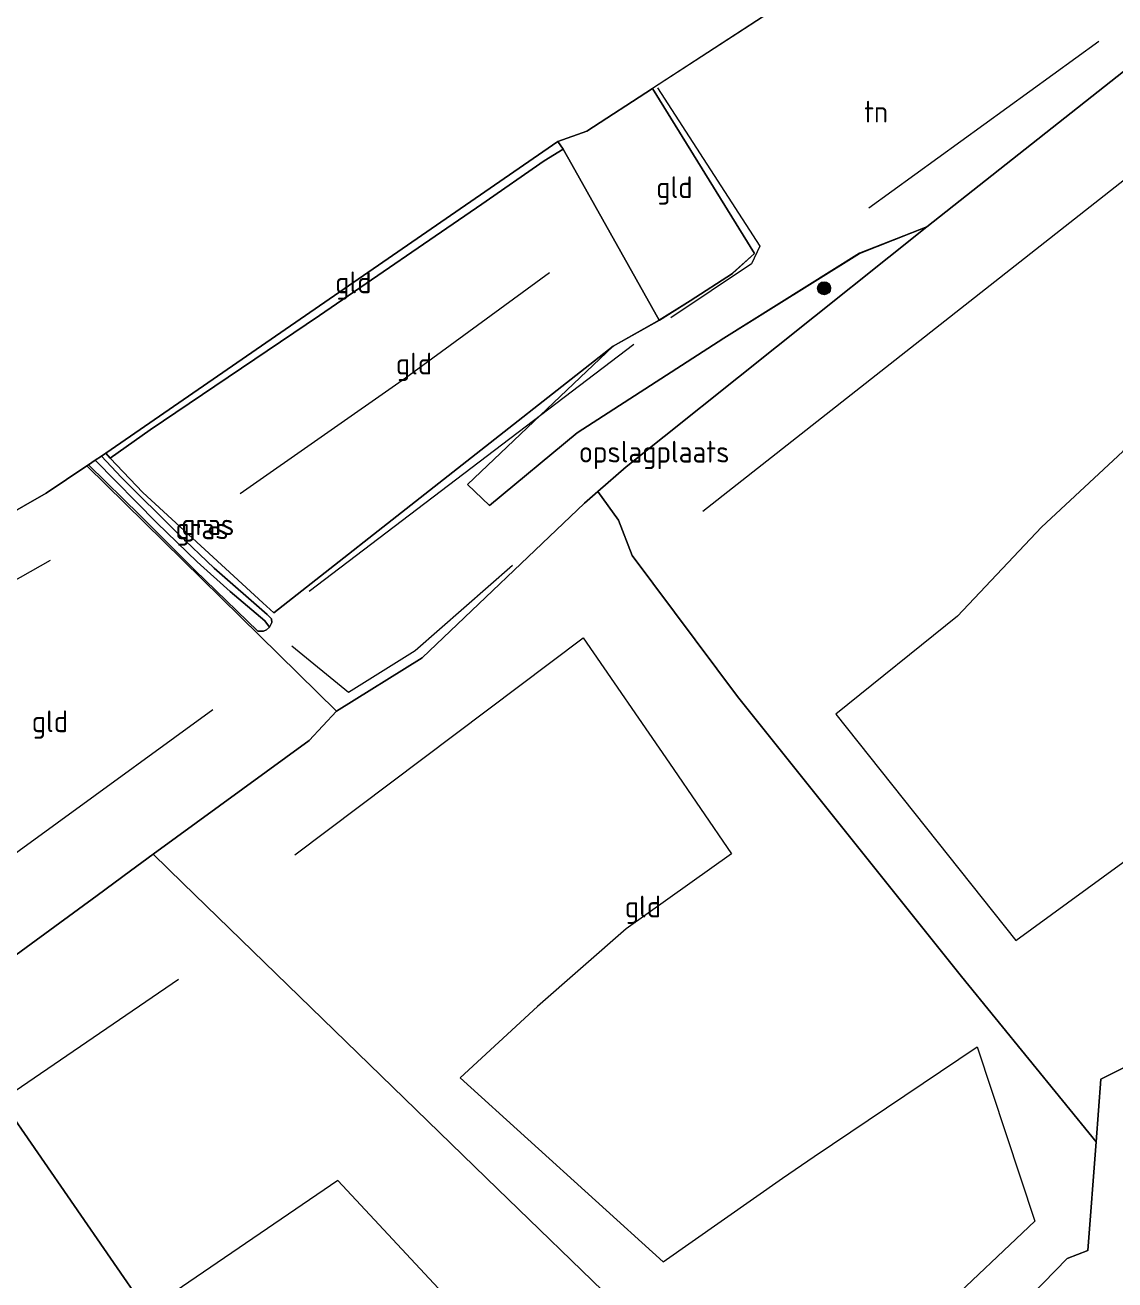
# Model space of a CAD drawing. Extents: x 253736 to 255979, y 477184 to 479215.
# Drawn here: x 254310.8 to 254436.2, y 477826.2 to 477970.5 of the extents above; entities that cross this region are included whole.
import ezdxf
from ezdxf.enums import TextEntityAlignment as Align

# ---------------------------------------------------------------- set-up
doc = ezdxf.new("R2010")
doc.units = 0
for name, color, linetype, lineweight in [('af-bs-doorgang', 8, 'Continuous', 18), ('af-bs-rasterhekwerk', 8, 'hekwerk', 18), ('bp-b5-grasland', 8, 'Continuous', 18), ('bp-bs-bomenrij', 8, 'laanbep', 18), ('bp-bs-boom', 8, 'Continuous', 18), ('gw-bs-insteekwatergang', 8, 'Continuous', 18), ('kd-bs-opnamedtmgrens', 8, 'Continuous', 18), ('og-b5-grond_ingericht', 8, 'Continuous', 18), ('og-bs-hoogtelijn', 8, 'Continuous', 18), ('og-bs-hulpgeometrie', 8, 'Continuous', 18), ('og-bs-terreinafscheiding', 8, 'Continuous', 18), ('wh-bs-greppel', 8, 'greppel', 18)]:
    doc.layers.add(name, color=color, linetype=linetype, lineweight=lineweight)
doc.styles.add('rtw_iso', font='isocp.shx')
doc.linetypes.add('greppel', pattern='A,25.5,-0.01,[14,RTW.shx,S=1,R=0,X=0,Y=0],1,[14,RTW.shx,S=1,R=0,X=0,Y=0],1,[14,RTW.shx,S=1,R=0,X=0,Y=0],1,[14,RTW.shx,S=1,R=0,X=0,Y=0],1,[14,RTW.shx,S=1,R=0,X=0,Y=0],0.5,-0.01', length=30.02)
doc.linetypes.add('hekwerk', pattern='A,7,-1.5,[1,RTW.shx,S=0.75,R=0,X=0,Y=0],-1.5', length=10)
doc.linetypes.add('laanbep', pattern='A,20,-1,[4,RTW.shx,S=0.75,R=0,X=0,Y=0],-1', length=22)

# ---------------------------------------------------------------- blocks, each defined once
blk = doc.blocks.new('dtbattr-r')
at = {"style": 'rtw_iso'}
blk.add_attdef('TAG', text='', height=2.5, dxfattribs=at).set_placement((0, 0), align=Align.MIDDLE_CENTER)
blk = doc.blocks.new('RW1 Buren totaal_ACAD_1_FMEBLOCK80')
at = {"layer": 'og-b5-grond_ingericht'}
for points in [[(42.3, 27.66, 23.36), (44.96, 28.61, 23.36), (45.62, 26.74, 23.41), (47.02, 23.42, 23.46), (47.23, 22.88, 23.48), (44.73, 19.21, 23.3), (41.5, 17.18, 23.29), (36.64, 13.27, 23.29), (5.61, -11.24, 22.98), (-2.16, -14.27, 22.98), (-17.75, -24.03, 22.95), (-34.61, -34.93, 22.95), (-44.69, -43.28, 22.91), (-47.23, -40.87, 22.91), (-30.47, -24.96, 22.89), (-25.17, -21.96, 22.93), (-21.63, -19.74, 22.95), (-16.74, -16.57, 22.93), (-14.22, -14.3, 22.93), (-25.96, 4.7, 22.91), (-7.64, 16.62, 23.78), (-12, 26.02, 23.65), (-4.19, 29.77, 23.69), (-1.06, 24.14, 23.74), (20.26, 35.24, 23.53), (23.83, 37.24, 23.54), (26.55, 39.1, 23.46), (32.65, 43.28, 23.29), (38.91, 28.89, 23.32), (39.51, 27.79, 23.33), (40.1, 26.99, 23.34), (40.98, 26.77, 23.35)], [(15.31, 19.97, 23.83), (10.7, 28.98, 23.83), (7.22, 27.08, 23.83), (6.92, 27.65, 23.83), (-1.28, 23.46, 23.83), (-4.32, 29.29, 23.83), (-11.51, 25.64, 23.83), (-6.66, 16.02, 23.83), (0.6, 19.56, 23.83), (0.5, 19.74, 23.83), (1.06, 20.01, 23.83), (4.09, 14.24, 23.83)]]:
    blk.add_polyline3d(points, close=True, dxfattribs=at)
blk = doc.blocks.new('boom')
blk.add_hatch(color=256).paths.add_polyline_path([(-0.75, 0, 1), (0.75, 0, 1)])
blk.add_circle((0, 0), 0.75)
blk = doc.blocks.new('Deel_d28hz')
at = {"layer": 'af-bs-doorgang'}
for points in [[(254370.557, 477954.917, 22.821), (254372.716, 477956.262, 22.812)], [(254372.716, 477956.262, 22.812), (254373.741, 477954.487, 22.815)], [(254379.104, 477913.594, 22.617), (254376.729, 477916.878, 22.794)], [(254346.651, 477891.643, 22.797), (254343.496, 477888.279, 22.89)], [(254328.977, 477871.875, 23.133), (254325.577, 477875.187, 23.133)], [(254322.971, 477873.283, 23.109), (254319.135, 477870.431, 23.112)]]:
    blk.add_polyline3d(points, dxfattribs=at)
at = {"layer": 'af-bs-rasterhekwerk'}
for points in [[(254455.985, 477981.968, 23.457), (254456.195, 477981.429, 23.481), (254453.697, 477977.757, 23.301), (254450.468, 477975.73, 23.289), (254445.61, 477971.822, 23.292), (254414.578, 477947.311, 22.977), (254379.994, 477919.715, 22.962), (254376.729, 477916.878, 22.794), (254375.179, 477915.531, 22.794), (254356.523, 477897.772, 22.86), (254346.651, 477891.643, 22.797)], [(254441.2, 477852.63, 22.644), (254434.588, 477849.332, 22.641), (254434.038, 477842.132, 22.776), (254433.081, 477829.61, 23.046), (254430.724, 477828.688, 23.043), (254419.58, 477817.296, 23.163)], [(254383.795, 477936.593, 22.932), (254387.338, 477938.808, 22.95), (254392.231, 477941.974, 22.932), (254394.752, 477944.248, 22.932), (254383.005, 477963.243, 22.913)], [(254372.716, 477956.262, 22.812), (254372.133, 477957.123, 22.848)], [(254320.611, 477920.736, 22.689), (254325.218, 477923.976, 22.779), (254344.69, 477937.141, 22.788), (254363.391, 477949.935, 22.821), (254370.557, 477954.917, 22.821)], [(254373.741, 477954.487, 22.815), (254383.795, 477936.593, 22.932), (254378.497, 477933.584, 22.887), (254339.454, 477902.946, 22.707), (254338.167, 477904.082, 22.581)], [(254320.104, 477921.288, 22.683), (254320.611, 477920.736, 22.689), (254324.38, 477916.789, 22.674), (254338.167, 477904.082, 22.581)], [(254346.651, 477891.643, 22.797), (254317.955, 477919.85, 22.647)], [(254379.104, 477913.594, 22.617), (254380.689, 477909.532, 22.542), (254392.783, 477893.32, 22.56), (254418.553, 477861.131, 22.545), (254434.038, 477842.132, 22.776)], [(254322.971, 477873.283, 23.109), (254325.577, 477875.187, 23.133), (254343.496, 477888.279, 22.89)], [(254406.956, 477795.659, 23.262), (254391.781, 477810.963, 23.328), (254365.166, 477836.723, 23.424), (254328.977, 477871.875, 23.133)], [(254301.101, 477857.117, 23.281), (254308.822, 477862.873, 23.241), (254319.135, 477870.431, 23.112)]]:
    blk.add_polyline3d(points, dxfattribs=at)
at = {"layer": 'bp-b5-grasland'}
for points in [[(254338.959, 477901.296, 22.815), (254338.411, 477902.004, 22.158), (254334.407, 477905.383, 22.161), (254330.632, 477908.806, 22.158), (254325.973, 477913.279, 22.161), (254318.9, 477920.483, 22.068), (254319.611, 477920.958, 22.644), (254321.904, 477918.537, 22.713), (254328.402, 477912.055, 22.713), (254332.578, 477908.082, 22.713), (254338.676, 477902.74, 22.683), (254339.162, 477902.259, 22.761), (254339.237, 477901.815, 22.791)], [(254338.411, 477902.004, 22.158), (254338.959, 477901.296, 22.815), (254338.601, 477900.992, 22.869), (254338.255, 477900.839, 22.869), (254337.593, 477900.817, 22.803), (254330.365, 477907.827, 22.563), (254324.061, 477914.114, 22.518), (254318.138, 477919.972, 22.611), (254318.9, 477920.483, 22.068), (254325.973, 477913.279, 22.161), (254330.632, 477908.806, 22.158), (254334.407, 477905.383, 22.161)]]:
    blk.add_polyline3d(points, close=True, dxfattribs=at)
at = {"layer": 'bp-bs-bomenrij'}
for points in [[(254434.364, 477968.647, 23.157), (254407.886, 477949.458, 23.073)], [(254383.601, 477963.322, 23.013), (254395.37, 477945.087, 23.043), (254394.408, 477943.065, 23.004), (254385.138, 477936.867, 22.956)], [(254380.869, 477933.787, 22.956), (254343.516, 477905.398, 22.89)], [(254341.505, 477899.133, 22.857), (254348.031, 477893.821, 22.992), (254355.698, 477898.606, 22.941), (254366.912, 477908.421, 22.974)]]:
    blk.add_polyline3d(points, dxfattribs=at)
at = {"layer": 'gw-bs-insteekwatergang'}
blk.add_polyline3d([(254318.138, 477919.972, 22.611), (254324.061, 477914.114, 22.518), (254330.365, 477907.827, 22.563), (254337.593, 477900.817, 22.803), (254338.255, 477900.839, 22.869), (254338.601, 477900.992, 22.869), (254338.959, 477901.296, 22.815), (254339.237, 477901.815, 22.791), (254339.162, 477902.259, 22.761), (254338.676, 477902.74, 22.683), (254332.578, 477908.082, 22.713), (254328.402, 477912.055, 22.713), (254321.904, 477918.537, 22.713), (254319.611, 477920.958, 22.644)], dxfattribs=at)
at = {"layer": 'kd-bs-opnamedtmgrens'}
blk.add_polyline3d([(254401.328, 477975.166, 23.777), (254383.005, 477963.243, 22.913), (254375.445, 477958.302, 22.803), (254372.133, 477957.123, 22.848), (254320.104, 477921.288, 22.683), (254319.611, 477920.958, 22.644), (254318.9, 477920.483, 22.068), (254318.138, 477919.972, 22.611), (254317.955, 477919.85, 22.647), (254313.262, 477916.712, 22.589), (254275.108, 477894.861, 22.322)], dxfattribs=at)
at = {"layer": 'og-b5-grond_ingericht'}
for points in [[(254441.2, 477852.63, 22.644), (254434.588, 477849.332, 22.641), (254434.038, 477842.132, 22.776), (254418.553, 477861.131, 22.545), (254392.783, 477893.32, 22.56), (254380.689, 477909.532, 22.542), (254379.104, 477913.594, 22.617), (254376.729, 477916.878, 22.794), (254379.994, 477919.715, 22.962), (254414.578, 477947.311, 22.977), (254445.61, 477971.822, 23.292)], [(254419.58, 477817.296, 23.163), (254430.724, 477828.688, 23.043), (254433.081, 477829.61, 23.046), (254434.038, 477842.132, 22.776), (254434.588, 477849.332, 22.641), (254441.2, 477852.63, 22.644)]]:
    blk.add_polyline3d(points, dxfattribs=at)
for points in [[(254383.795, 477936.593, 22.932), (254373.741, 477954.487, 22.815), (254372.716, 477956.262, 22.812), (254372.133, 477957.123, 22.848), (254375.445, 477958.302, 22.803), (254383.005, 477963.243, 22.913), (254394.752, 477944.248, 22.932), (254392.231, 477941.974, 22.932), (254387.338, 477938.808, 22.95)], [(254372.716, 477956.262, 22.812), (254370.557, 477954.917, 22.821), (254363.391, 477949.935, 22.821), (254344.69, 477937.141, 22.788), (254325.218, 477923.976, 22.779), (254320.611, 477920.736, 22.689), (254320.104, 477921.288, 22.683), (254372.133, 477957.123, 22.848)], [(254373.741, 477954.487, 22.815), (254383.795, 477936.593, 22.932), (254378.497, 477933.584, 22.887), (254339.454, 477902.946, 22.707), (254338.167, 477904.082, 22.581), (254324.38, 477916.789, 22.674), (254320.611, 477920.736, 22.689), (254325.218, 477923.976, 22.779), (254344.69, 477937.141, 22.788), (254363.391, 477949.935, 22.821), (254370.557, 477954.917, 22.821), (254372.716, 477956.262, 22.812)], [(254376.729, 477916.878, 22.794), (254375.179, 477915.531, 22.794), (254356.523, 477897.772, 22.86), (254346.651, 477891.643, 22.797), (254317.955, 477919.85, 22.647), (254318.138, 477919.972, 22.611), (254324.061, 477914.114, 22.518), (254330.365, 477907.827, 22.563), (254337.593, 477900.817, 22.803), (254338.255, 477900.839, 22.869), (254338.601, 477900.992, 22.869), (254338.959, 477901.296, 22.815), (254339.237, 477901.815, 22.791), (254339.162, 477902.259, 22.761), (254338.676, 477902.74, 22.683), (254332.578, 477908.082, 22.713), (254328.402, 477912.055, 22.713), (254321.904, 477918.537, 22.713), (254319.611, 477920.958, 22.644), (254320.104, 477921.288, 22.683), (254320.611, 477920.736, 22.689), (254324.38, 477916.789, 22.674), (254338.167, 477904.082, 22.581), (254339.454, 477902.946, 22.707), (254378.497, 477933.584, 22.887), (254361.74, 477917.681, 22.905), (254364.273, 477915.264, 22.914), (254374.36, 477923.619, 22.953), (254391.214, 477934.515, 22.953), (254406.809, 477944.273, 22.98), (254414.578, 477947.311, 22.977), (254379.994, 477919.715, 22.962)], [(254346.651, 477891.643, 22.797), (254343.496, 477888.279, 22.89), (254325.577, 477875.187, 23.133), (254322.971, 477873.283, 23.109), (254319.135, 477870.431, 23.112), (254308.822, 477862.873, 23.241), (254301.101, 477857.117, 23.281), (254295.651, 477865.032, 23.041), (254279.365, 477888.679, 22.515), (254275.108, 477894.861, 22.322), (254313.262, 477916.712, 22.589), (254317.955, 477919.85, 22.647)], [(254379.104, 477913.594, 22.617), (254380.689, 477909.532, 22.542), (254392.783, 477893.32, 22.56), (254418.553, 477861.131, 22.545), (254434.038, 477842.132, 22.776), (254433.081, 477829.61, 23.046), (254430.724, 477828.688, 23.043), (254419.58, 477817.296, 23.163), (254427.266, 477808.949, 23.298), (254406.956, 477795.659, 23.262), (254391.781, 477810.963, 23.328), (254365.166, 477836.723, 23.424), (254328.977, 477871.875, 23.133), (254325.577, 477875.187, 23.133), (254343.496, 477888.279, 22.89), (254346.651, 477891.643, 22.797), (254356.523, 477897.772, 22.86), (254375.179, 477915.531, 22.794), (254376.729, 477916.878, 22.794)], [(254328.977, 477871.875, 23.133), (254365.166, 477836.723, 23.424), (254391.781, 477810.963, 23.328), (254406.956, 477795.659, 23.262), (254389.237, 477784.532, 23.478), (254369.043, 477771.442, 23.481), (254362.865, 477767.431, 23.483), (254358.17, 477774.248, 23.431), (254342.557, 477796.919, 23.444), (254324.821, 477822.673, 23.513), (254308.133, 477846.907, 23.373), (254301.101, 477857.117, 23.281), (254308.822, 477862.873, 23.241), (254319.135, 477870.431, 23.112), (254322.971, 477873.283, 23.109), (254325.577, 477875.187, 23.133)], [(254362.865, 477767.431, 23.483), (254337.98, 477751.274, 23.49), (254323.155, 477746.52, 23.544), (254303.239, 477739.558, 23.529), (254293.941, 477736.203, 23.502), (254283.118, 477731.98, 23.229), (254237.846, 477810.445, 22.404), (254254.805, 477822.652, 22.551), (254267.782, 477832.348, 23.046), (254288.44, 477847.679, 23.346), (254301.101, 477857.117, 23.281), (254308.133, 477846.907, 23.373), (254324.821, 477822.673, 23.513), (254342.557, 477796.919, 23.444), (254358.17, 477774.248, 23.431)]]:
    blk.add_polyline3d(points, close=True, dxfattribs=at)
at = {"layer": 'og-bs-hoogtelijn'}
for points in [[(254388.794, 477914.637, 22.932), (254413.239, 477933.841, 22.875), (254448.283, 477961.371, 23.082), (254461.754, 477941.701, 22.953), (254437.113, 477921.483, 22.98), (254427.771, 477912.806, 22.911), (254418.083, 477902.555, 22.44), (254404.11, 477891.272, 22.362), (254424.822, 477865.263, 22.437), (254443.05, 477878.553, 22.593), (254461.107, 477892.179, 22.908), (254480.888, 477907.567, 23.106), (254499.102, 477876.27, 23.268), (254472.114, 477859.421, 23.106)], [(254335.589, 477916.671, 22.705), (254354.613, 477929.954, 22.558), (254371.164, 477942.067, 22.564)], [(254279.365, 477888.679, 22.515), (254292.41, 477896.919, 22.632), (254313.773, 477908.991, 22.677)], [(254341.857, 477875.097, 23.16), (254375.051, 477900.08, 23.133), (254384.983, 477885.643, 22.92), (254392.091, 477875.24, 22.482), (254379.995, 477866.621, 22.656), (254369.799, 477857.672, 23.145), (254360.888, 477849.476, 23.319), (254384.232, 477828.325, 23.253), (254397.972, 477837.921, 23.064), (254401.591, 477840.43, 22.761), (254420.359, 477853.052, 22.629), (254426.976, 477832.991, 22.866), (254416.218, 477822.818, 23.139), (254402.345, 477810.215, 23.22)], [(254332.419, 477891.789, 22.932), (254296.595, 477865.725, 23.046), (254295.651, 477865.032, 23.041)], [(254308.133, 477846.907, 23.373), (254328.476, 477860.808, 23.187)], [(254342.557, 477796.919, 23.444), (254368.357, 477814.549, 23.289), (254346.829, 477837.672, 23.442), (254324.821, 477822.673, 23.513)]]:
    blk.add_polyline3d(points, dxfattribs=at)
at = {"layer": 'og-bs-hulpgeometrie'}
for points in [[(254338.959, 477901.296, 22.815), (254338.411, 477902.004, 22.158)], [(254275.108, 477894.861, 22.322), (254279.365, 477888.679, 22.515), (254295.651, 477865.032, 23.041), (254301.101, 477857.117, 23.281), (254308.133, 477846.907, 23.373), (254324.821, 477822.673, 23.513), (254342.557, 477796.919, 23.444), (254358.17, 477774.248, 23.431), (254362.865, 477767.431, 23.483), (254363.464, 477766.561, 23.57), (254364.778, 477764.652, 21.91), (254365.318, 477763.869, 21.829), (254365.932, 477762.976, 22.81), (254370.419, 477756.461, 22.812), (254375.631, 477748.893, 22.962), (254381.923, 477739.756, 23.241), (254384.634, 477735.82, 23.39)]]:
    blk.add_polyline3d(points, dxfattribs=at)
at = {"layer": 'og-bs-terreinafscheiding'}
blk.add_polyline3d([(254414.578, 477947.311, 22.977), (254406.809, 477944.273, 22.98), (254391.214, 477934.515, 22.953), (254374.36, 477923.619, 22.953), (254364.273, 477915.264, 22.914), (254361.74, 477917.681, 22.905), (254378.497, 477933.584, 22.887)], dxfattribs=at)
at = {"layer": 'wh-bs-greppel'}
blk.add_polyline3d([(254318.9, 477920.483, 22.068), (254325.973, 477913.279, 22.161), (254330.632, 477908.806, 22.158), (254334.407, 477905.383, 22.161), (254338.411, 477902.004, 22.158)], dxfattribs=at)
at = {"layer": 'bp-b5-grasland'}
ref = blk.add_blockref('dtbattr-r', (254328.796875, 477911.125, 22.525286), dxfattribs=at)
ref.add_attrib('TAG', 'gras', dxfattribs={"layer": '0', "height": 2.5, "style": 'rtw_iso'}).set_placement((254328.796875, 477911.125, 22.525286), align=Align.BOTTOM_LEFT)
ref = blk.add_blockref('dtbattr-r', (254328.125, 477910.65625, 22.454769), dxfattribs=at)
ref.add_attrib('TAG', 'gras', dxfattribs={"layer": '0', "height": 2.5, "style": 'rtw_iso'}).set_placement((254328.125, 477910.65625, 22.454769), align=Align.BOTTOM_LEFT)
at = {"layer": 'bp-bs-boom'}
blk.add_blockref('boom', (254402.75, 477940.259, 23.016), dxfattribs=at)
at = {"layer": 'og-b5-grond_ingericht'}
blk.add_blockref('RW1 Buren totaal_ACAD_1_FMEBLOCK80', (254408.9675, 477958.548), dxfattribs=at)
ref = blk.add_blockref('dtbattr-r', (254407.351562, 477958.5625, 23.419478), dxfattribs=at)
ref.add_attrib('TAG', 'tn', dxfattribs={"layer": '0', "height": 2.5, "style": 'rtw_iso'}).set_placement((254407.351562, 477958.5625, 23.419478), align=Align.BOTTOM_LEFT)
ref = blk.add_blockref('dtbattr-r', (254383.4375, 477949.875, 22.8869), dxfattribs=at)
ref.add_attrib('TAG', 'gld', dxfattribs={"layer": '0', "height": 2.5, "style": 'rtw_iso'}).set_placement((254383.4375, 477949.875, 22.8869), align=Align.BOTTOM_LEFT)
ref = blk.add_blockref('dtbattr-r', (254346.507812, 477938.9375, 22.783667), dxfattribs=at)
ref.add_attrib('TAG', 'gld', dxfattribs={"layer": '0', "height": 2.5, "style": 'rtw_iso'}).set_placement((254346.507812, 477938.9375, 22.783667), align=Align.BOTTOM_LEFT)
ref = blk.add_blockref('dtbattr-r', (254353.484375, 477929.59375, 22.778538), dxfattribs=at)
ref.add_attrib('TAG', 'gld', dxfattribs={"layer": '0', "height": 2.5, "style": 'rtw_iso'}).set_placement((254353.484375, 477929.59375, 22.778538), align=Align.BOTTOM_LEFT)
ref = blk.add_blockref('dtbattr-r', (254374.539062, 477919.46875, 22.776273), dxfattribs=at)
ref.add_attrib('TAG', 'opslagplaats', dxfattribs={"layer": '0', "height": 2.5, "style": 'rtw_iso'}).set_placement((254374.539062, 477919.46875, 22.776273), align=Align.BOTTOM_LEFT)
ref = blk.add_blockref('dtbattr-r', (254311.59375, 477888.46875, 22.882615), dxfattribs=at)
ref.add_attrib('TAG', 'gld', dxfattribs={"layer": '0', "height": 2.5, "style": 'rtw_iso'}).set_placement((254311.59375, 477888.46875, 22.882615), align=Align.BOTTOM_LEFT)
ref = blk.add_blockref('dtbattr-r', (254379.8125, 477867.171875, 22.9311), dxfattribs=at)
ref.add_attrib('TAG', 'gld', dxfattribs={"layer": '0', "height": 2.5, "style": 'rtw_iso'}).set_placement((254379.8125, 477867.171875, 22.9311), align=Align.BOTTOM_LEFT)

msp = doc.modelspace()

# ---------------------------------------------------------------- block references
at = {"linetype": 'ByBlock'}
msp.add_blockref('Deel_d28hz', (0, 0), dxfattribs=at)
msp.add_blockref('Deel_d28hz', (0, 0), dxfattribs=at)

doc.saveas('drawing.dxf')
